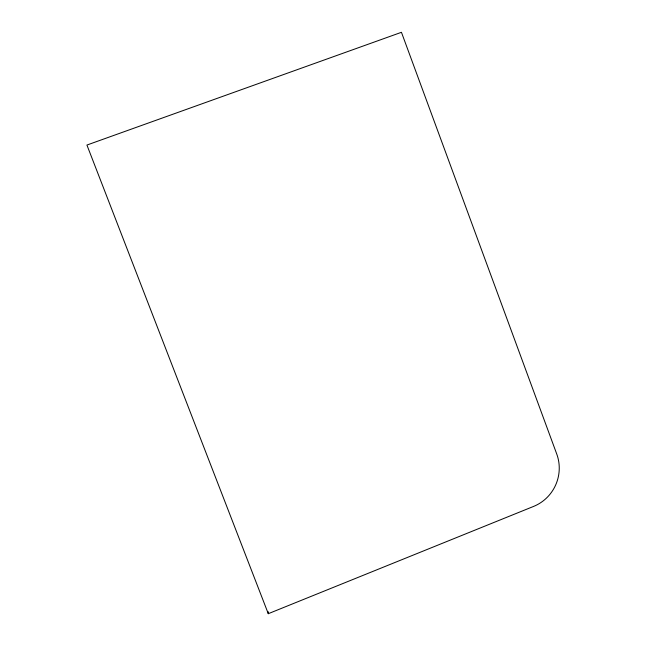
<?xml version="1.0" encoding="UTF-8"?>
<svg xmlns="http://www.w3.org/2000/svg" width="646" height="646" viewBox="0 0 646 646"><rect width="100%" height="100%" fill="white"/><g stroke="black" fill="none" stroke-linecap="round" stroke-linejoin="round"><path stroke-width="0.97" d="M268.284 613.7L533.62 506.407A40.577 39.527 -67.6 0 0 556.755 454.057L401.449 32.3L86.927 145.051L268.284 613.7L268.235 611.705"/></g></svg>
